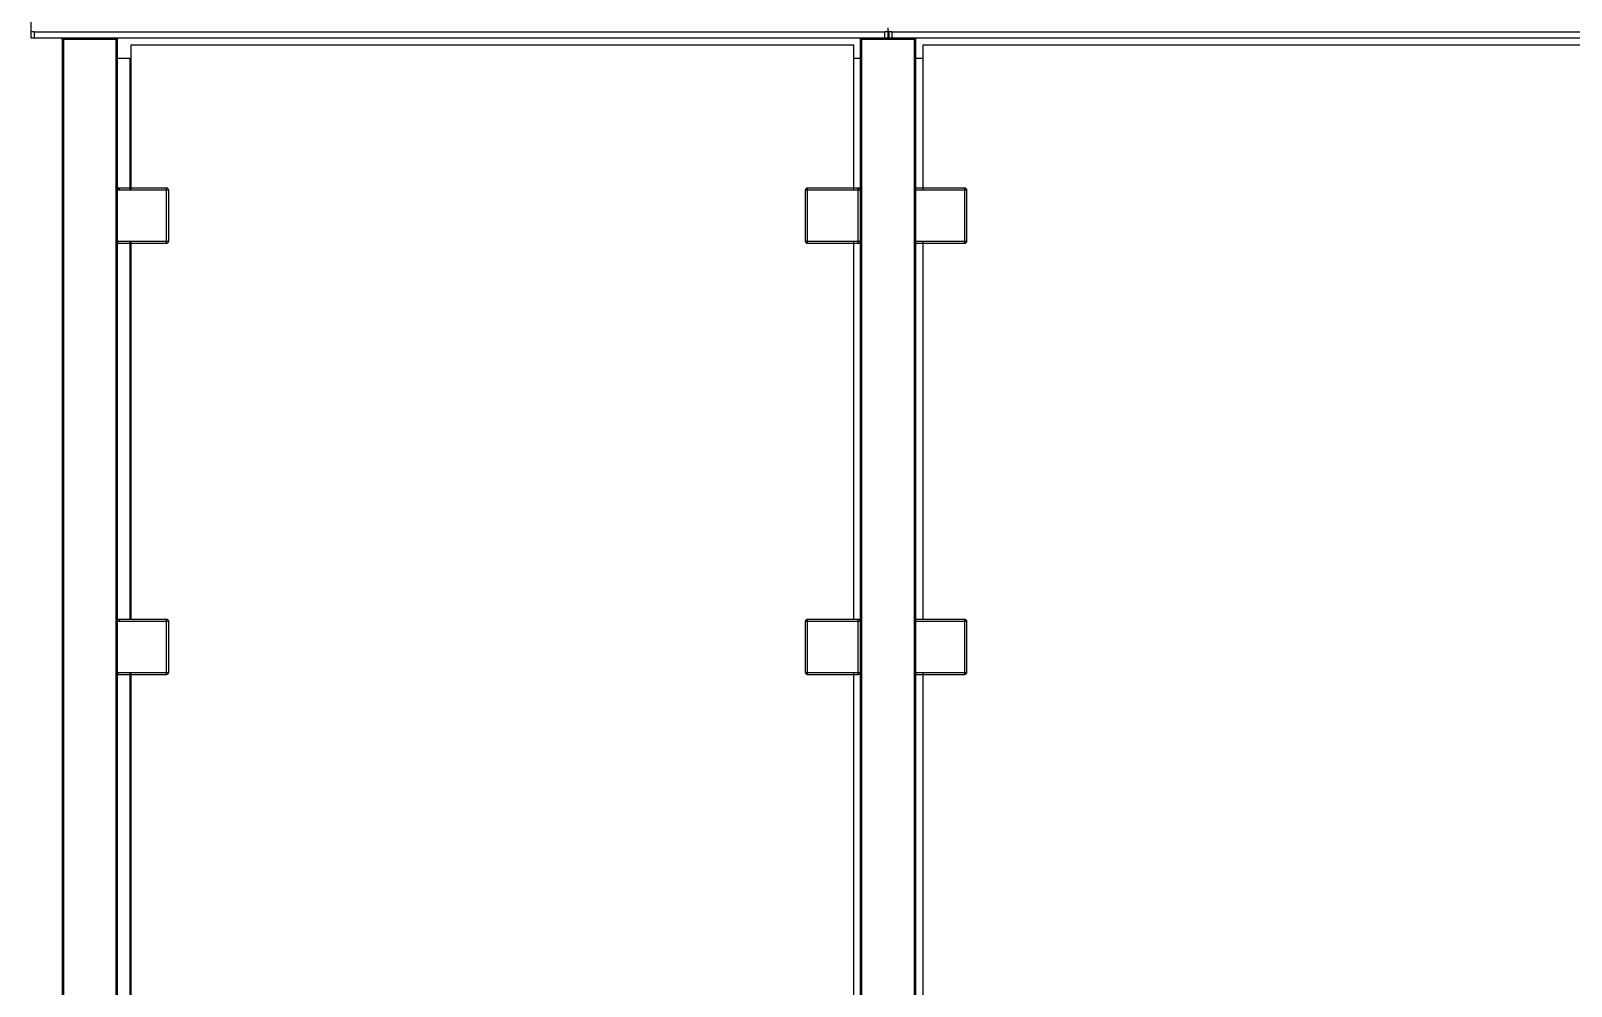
# Model space of a CAD drawing. Header units: millimetres. Extents: x 6020 to 14334, y 16216 to 25078.
# Drawn here: x 9732 to 11971, y 22149 to 23537 of the extents above; entities that cross this region are included whole.
import ezdxf

# ---------------------------------------------------------------- set-up
doc = ezdxf.new("R2010")
doc.units = ezdxf.units.MM
doc.header["$LTSCALE"] = 3
for name, color, linetype in [('Green', 3, 'Continuous'), ('Orange', 30, 'Continuous'), ('Red', 1, 'Continuous')]:
    doc.layers.add(name, color=color, linetype=linetype)

msp = doc.modelspace()

# ---------------------------------------------------------------- linework, layer by layer
at = {"layer": 'Green', "color": 7}
for p, q in [((9929.4, 23308.2), (9855.4, 23308.2)), ((9929.4, 23305.2), (9855.4, 23305.2)), ((9878.2, 23308.2), (9860.5, 23308.2)), ((9929.4, 23231.2), (9929.4, 23305.2)), ((9932.4, 23231.2), (9932.4, 23305.2)), ((10857.5, 23305.2), (10857.5, 23231.2)), ((10934.5, 23308.2), (10860.5, 23308.2)), ((10934.5, 23305.2), (10860.5, 23305.2)), ((10860.5, 23305.2), (10860.5, 23231.2)), ((10934.5, 23231.2), (10934.5, 23305.2)), ((11089.4, 23308.2), (11015.4, 23308.2)), ((11089.4, 23305.2), (11015.4, 23305.2)), ((11089.4, 23231.2), (11089.4, 23305.2)), ((11092.4, 23231.2), (11092.4, 23305.2)), ((9855.4, 23231.2), (9929.4, 23231.2)), ((9855.4, 23228.2), (9929.4, 23228.2)), ((9860.5, 23228.2), (9879.2, 23228.2)), ((10860.5, 23231.2), (10934.5, 23231.2)), ((10860.5, 23228.2), (10934.5, 23228.2)), ((11015.4, 23231.2), (11089.4, 23231.2)), ((11015.4, 23228.2), (11089.4, 23228.2)), ((9929.4, 22681.6), (9855.4, 22681.6)), ((9929.4, 22678.6), (9855.4, 22678.6)), ((9878.2, 22681.6), (9860.5, 22681.6)), ((9929.4, 22604.6), (9929.4, 22678.6)), ((9932.4, 22604.6), (9932.4, 22678.6)), ((10857.5, 22678.6), (10857.5, 22604.6)), ((10934.5, 22681.6), (10860.5, 22681.6)), ((10934.5, 22678.6), (10860.5, 22678.6)), ((10860.5, 22678.6), (10860.5, 22604.6)), ((10934.5, 22604.6), (10934.5, 22678.6)), ((11089.4, 22681.6), (11015.4, 22681.6)), ((11089.4, 22678.6), (11015.4, 22678.6)), ((11089.4, 22604.6), (11089.4, 22678.6)), ((11092.4, 22604.6), (11092.4, 22678.6)), ((9855.4, 22604.6), (9929.4, 22604.6)), ((9855.4, 22601.6), (9929.4, 22601.6)), ((9860.5, 22601.6), (9879.2, 22601.6)), ((10860.5, 22604.6), (10934.5, 22604.6)), ((10860.5, 22601.6), (10934.5, 22601.6)), ((11015.4, 22604.6), (11089.4, 22604.6)), ((11015.4, 22601.6), (11089.4, 22601.6))]:
    msp.add_line(p, q, dxfattribs=at)
for points in [[(9860.5, 23308.2, 0), (9860.5, 23308.2, 0), (9860.5, 23308.2, 0), (9860.5, 23308.2, 0), (9860.5, 23308.2, 0), (9860.5, 23308.2, 0), (9860.5, 23308.2, 0), (9860.5, 23308.2, 0), (9860.5, 23308.2, 0), (9860.5, 23308.2, 0), (9860.5, 23308.2, 0), (9860.5, 23308.2, 0), (9860.5, 23308.2, 0), (9860.5, 23308.2, 0), (9860.5, 23308.1, 0), (9860.5, 23307.9, 0), (9860.5, 23305.2, 0)], [(9929.4, 23305.2, 0), (9929.4, 23308.2, 0)], [(9932.4, 23305.2, 0), (9932.4, 23305.2, 0), (9932.4, 23305.2, 0), (9932.4, 23305.2, 0), (9932.4, 23305.2, 0), (9932.4, 23305.2, 0), (9932.4, 23305.2, 0), (9932.4, 23305.2, 0), (9932.4, 23305.2, 0), (9932.4, 23305.2, 0), (9932.4, 23305.2, 0), (9932.4, 23305.2, 0), (9932.4, 23305.2, 0), (9932.4, 23305.2, 0), (9932.3, 23305.2, 0), (9932, 23305.2, 0), (9929.4, 23305.2, 0)], [(10860.5, 23305.2, 0), (10857.5, 23305.2, 0)], [(10860.5, 23308.2, 0), (10860.5, 23308.2, 0), (10860.5, 23308.2, 0), (10860.5, 23308.2, 0), (10860.5, 23308.2, 0), (10860.5, 23308.2, 0), (10860.5, 23308.2, 0), (10860.5, 23308.2, 0), (10860.5, 23308.2, 0), (10860.5, 23308.2, 0), (10860.5, 23308.2, 0), (10860.5, 23308.2, 0), (10860.5, 23308.2, 0), (10860.5, 23308.2, 0), (10860.5, 23308.1, 0), (10860.5, 23307.9, 0), (10860.5, 23305.2, 0)], [(10934.5, 23305.2, 0), (10934.5, 23308.2, 0)], [(10937.5, 23305.2, 0), (10937.5, 23305.2, 0), (10937.5, 23305.2, 0), (10937.5, 23305.2, 0), (10937.5, 23305.2, 0), (10937.5, 23305.2, 0), (10937.5, 23305.2, 0), (10937.5, 23305.2, 0), (10937.5, 23305.2, 0), (10937.5, 23305.2, 0), (10937.5, 23305.2, 0), (10937.5, 23305.2, 0), (10937.5, 23305.2, 0), (10937.5, 23305.2, 0), (10937.5, 23305.2, 0), (10937.4, 23305.2, 0), (10937.2, 23305.2, 0), (10934.5, 23305.2, 0)], [(11089.4, 23305.2, 0), (11089.4, 23308.2, 0)], [(11092.4, 23305.2, 0), (11092.4, 23305.2, 0), (11092.4, 23305.2, 0), (11092.4, 23305.2, 0), (11092.4, 23305.2, 0), (11092.4, 23305.2, 0), (11092.4, 23305.2, 0), (11092.4, 23305.2, 0), (11092.4, 23305.2, 0), (11092.4, 23305.2, 0), (11092.4, 23305.2, 0), (11092.4, 23305.2, 0), (11092.4, 23305.2, 0), (11092.4, 23305.2, 0), (11092.4, 23305.2, 0), (11092.3, 23305.2, 0), (11092, 23305.2, 0), (11089.4, 23305.2, 0)], [(9929.4, 23228.2, 0), (9929.4, 23228.2, 0), (9929.4, 23228.2, 0), (9929.4, 23228.2, 0), (9929.4, 23228.2, 0), (9929.4, 23228.2, 0), (9929.4, 23228.2, 0), (9929.4, 23228.2, 0), (9929.4, 23228.2, 0), (9929.4, 23228.2, 0), (9929.4, 23228.2, 0), (9929.4, 23228.2, 0), (9929.4, 23228.2, 0), (9929.4, 23228.3, 0), (9929.4, 23228.3, 0), (9929.4, 23228.6, 0), (9929.4, 23231.2, 0)], [(9929.4, 23231.2, 0), (9932.4, 23231.2, 0)], [(10857.5, 23231.2, 0), (10857.5, 23231.2, 0), (10857.5, 23231.2, 0), (10857.5, 23231.2, 0), (10857.5, 23231.2, 0), (10857.5, 23231.2, 0), (10857.5, 23231.2, 0), (10857.5, 23231.2, 0), (10857.5, 23231.2, 0), (10857.5, 23231.2, 0), (10857.5, 23231.2, 0), (10857.5, 23231.2, 0), (10857.5, 23231.2, 0), (10857.5, 23231.2, 0), (10857.6, 23231.2, 0), (10857.9, 23231.2, 0), (10860.5, 23231.2, 0)], [(10860.5, 23231.2, 0), (10860.5, 23228.2, 0)], [(10934.5, 23228.2, 0), (10934.5, 23228.2, 0), (10934.5, 23228.2, 0), (10934.5, 23228.2, 0), (10934.5, 23228.2, 0), (10934.5, 23228.2, 0), (10934.5, 23228.2, 0), (10934.5, 23228.2, 0), (10934.5, 23228.2, 0), (10934.5, 23228.2, 0), (10934.5, 23228.2, 0), (10934.5, 23228.2, 0), (10934.5, 23228.2, 0), (10934.5, 23228.3, 0), (10934.5, 23228.3, 0), (10934.5, 23228.6, 0), (10934.5, 23231.2, 0)], [(10934.5, 23231.2, 0), (10937.5, 23231.2, 0)], [(11089.4, 23228.2, 0), (11089.4, 23228.2, 0), (11089.4, 23228.2, 0), (11089.4, 23228.2, 0), (11089.4, 23228.2, 0), (11089.4, 23228.2, 0), (11089.4, 23228.2, 0), (11089.4, 23228.2, 0), (11089.4, 23228.2, 0), (11089.4, 23228.2, 0), (11089.4, 23228.2, 0), (11089.4, 23228.2, 0), (11089.4, 23228.2, 0), (11089.4, 23228.3, 0), (11089.4, 23228.3, 0), (11089.4, 23228.6, 0), (11089.4, 23231.2, 0)], [(11089.4, 23231.2, 0), (11092.4, 23231.2, 0)], [(9860.5, 22681.6, 0), (9860.5, 22681.6, 0), (9860.5, 22681.6, 0), (9860.5, 22681.6, 0), (9860.5, 22681.6, 0), (9860.5, 22681.6, 0), (9860.5, 22681.6, 0), (9860.5, 22681.6, 0), (9860.5, 22681.6, 0), (9860.5, 22681.6, 0), (9860.5, 22681.6, 0), (9860.5, 22681.6, 0), (9860.5, 22681.6, 0), (9860.5, 22681.6, 0), (9860.5, 22681.6, 0), (9860.5, 22681.5, 0), (9860.5, 22681.3, 0), (9860.5, 22678.6, 0)], [(9929.4, 22678.6, 0), (9929.4, 22681.6, 0)], [(9932.4, 22678.6, 0), (9932.4, 22678.6, 0), (9932.4, 22678.6, 0), (9932.4, 22678.6, 0), (9932.4, 22678.6, 0), (9932.4, 22678.6, 0), (9932.4, 22678.6, 0), (9932.4, 22678.6, 0), (9932.4, 22678.6, 0), (9932.4, 22678.6, 0), (9932.4, 22678.6, 0), (9932.4, 22678.6, 0), (9932.4, 22678.6, 0), (9932.4, 22678.6, 0), (9932.3, 22678.6, 0), (9932, 22678.6, 0), (9929.4, 22678.6, 0)], [(10860.5, 22678.6, 0), (10857.5, 22678.6, 0)], [(10860.5, 22681.6, 0), (10860.5, 22681.6, 0), (10860.5, 22681.6, 0), (10860.5, 22681.6, 0), (10860.5, 22681.6, 0), (10860.5, 22681.6, 0), (10860.5, 22681.6, 0), (10860.5, 22681.6, 0), (10860.5, 22681.6, 0), (10860.5, 22681.6, 0), (10860.5, 22681.6, 0), (10860.5, 22681.6, 0), (10860.5, 22681.6, 0), (10860.5, 22681.6, 0), (10860.5, 22681.6, 0), (10860.5, 22681.5, 0), (10860.5, 22681.3, 0), (10860.5, 22678.6, 0)], [(10934.5, 22678.6, 0), (10934.5, 22681.6, 0)], [(10937.5, 22678.6, 0), (10937.5, 22678.6, 0), (10937.5, 22678.6, 0), (10937.5, 22678.6, 0), (10937.5, 22678.6, 0), (10937.5, 22678.6, 0), (10937.5, 22678.6, 0), (10937.5, 22678.6, 0), (10937.5, 22678.6, 0), (10937.5, 22678.6, 0), (10937.5, 22678.6, 0), (10937.5, 22678.6, 0), (10937.5, 22678.6, 0), (10937.5, 22678.6, 0), (10937.5, 22678.6, 0), (10937.4, 22678.6, 0), (10937.2, 22678.6, 0), (10934.5, 22678.6, 0)], [(11089.4, 22678.6, 0), (11089.4, 22681.6, 0)], [(11092.4, 22678.6, 0), (11092.4, 22678.6, 0), (11092.4, 22678.6, 0), (11092.4, 22678.6, 0), (11092.4, 22678.6, 0), (11092.4, 22678.6, 0), (11092.4, 22678.6, 0), (11092.4, 22678.6, 0), (11092.4, 22678.6, 0), (11092.4, 22678.6, 0), (11092.4, 22678.6, 0), (11092.4, 22678.6, 0), (11092.4, 22678.6, 0), (11092.4, 22678.6, 0), (11092.4, 22678.6, 0), (11092.3, 22678.6, 0), (11092, 22678.6, 0), (11089.4, 22678.6, 0)], [(9929.4, 22601.6, 0), (9929.4, 22601.6, 0), (9929.4, 22601.6, 0), (9929.4, 22601.6, 0), (9929.4, 22601.6, 0), (9929.4, 22601.6, 0), (9929.4, 22601.6, 0), (9929.4, 22601.6, 0), (9929.4, 22601.6, 0), (9929.4, 22601.6, 0), (9929.4, 22601.6, 0), (9929.4, 22601.6, 0), (9929.4, 22601.6, 0), (9929.4, 22601.7, 0), (9929.4, 22601.7, 0), (9929.4, 22602, 0), (9929.4, 22604.6, 0)], [(9929.4, 22604.6, 0), (9932.4, 22604.6, 0)], [(10857.5, 22604.6, 0), (10857.5, 22604.6, 0), (10857.5, 22604.6, 0), (10857.5, 22604.6, 0), (10857.5, 22604.6, 0), (10857.5, 22604.6, 0), (10857.5, 22604.6, 0), (10857.5, 22604.6, 0), (10857.5, 22604.6, 0), (10857.5, 22604.6, 0), (10857.5, 22604.6, 0), (10857.5, 22604.6, 0), (10857.5, 22604.6, 0), (10857.5, 22604.6, 0), (10857.6, 22604.6, 0), (10857.9, 22604.6, 0), (10860.5, 22604.6, 0)], [(10860.5, 22604.6, 0), (10860.5, 22601.6, 0)], [(10934.5, 22601.6, 0), (10934.5, 22601.6, 0), (10934.5, 22601.6, 0), (10934.5, 22601.6, 0), (10934.5, 22601.6, 0), (10934.5, 22601.6, 0), (10934.5, 22601.6, 0), (10934.5, 22601.6, 0), (10934.5, 22601.6, 0), (10934.5, 22601.6, 0), (10934.5, 22601.6, 0), (10934.5, 22601.6, 0), (10934.5, 22601.6, 0), (10934.5, 22601.7, 0), (10934.5, 22601.7, 0), (10934.5, 22602, 0), (10934.5, 22604.6, 0)], [(10934.5, 22604.6, 0), (10937.5, 22604.6, 0)], [(11089.4, 22601.6, 0), (11089.4, 22601.6, 0), (11089.4, 22601.6, 0), (11089.4, 22601.6, 0), (11089.4, 22601.6, 0), (11089.4, 22601.6, 0), (11089.4, 22601.6, 0), (11089.4, 22601.6, 0), (11089.4, 22601.6, 0), (11089.4, 22601.6, 0), (11089.4, 22601.6, 0), (11089.4, 22601.6, 0), (11089.4, 22601.6, 0), (11089.4, 22601.7, 0), (11089.4, 22601.7, 0), (11089.4, 22602, 0), (11089.4, 22604.6, 0)], [(11089.4, 22604.6, 0), (11092.4, 22604.6, 0)]]:
    msp.add_polyline3d(points, dxfattribs=at)
for centre, start, end in [((9860.5, 23305.2), 90, 180), ((9929.4, 23305.2), 0, 90), ((10860.5, 23305.2), 90, 180), ((10934.5, 23305.2), 0, 90), ((11089.4, 23305.2), 0, 90), ((9860.5, 23231.2), 180, 270), ((9929.4, 23231.2), 270, 360), ((10860.5, 23231.2), 180, 270), ((10934.5, 23231.2), 270, 0), ((11089.4, 23231.2), 270, 0), ((9929.4, 22678.6), 0, 90), ((10860.5, 22678.6), 90, 180), ((10934.5, 22678.6), 0, 90), ((11089.4, 22678.6), 0, 90), ((9860.5, 22604.6), 180, 270), ((9929.4, 22604.6), 270, 0), ((10860.5, 22604.6), 180, 270), ((10934.5, 22604.6), 270, 0), ((11089.4, 22604.6), 270, 0)]:
    msp.add_arc(centre, 3, start, end, dxfattribs=at)
at = {"layer": 'Orange', "color": 7}
for p, q in [((9777.5, 23524.7), (9777.5, 21128.2)), ((9779.3, 23524.7), (9855.7, 23524.7)), ((9779.3, 23524.7), (9779.3, 21128.2)), ((9855.7, 23524.7), (9855.7, 21128.2)), ((9857.5, 23524.7), (9857.5, 21128.2)), ((10937.5, 23524.7), (10937.5, 21128.2)), ((10939.3, 23526.5), (11015.7, 23526.5)), ((10939.3, 23524.7), (11015.7, 23524.7)), ((10939.3, 23524.7), (10939.3, 21128.2)), ((11015.7, 23524.7), (11015.7, 21128.2)), ((11017.5, 23524.7), (11017.5, 21128.2)), ((9877.9, 23496.8), (9855.7, 23496.8)), ((10939.3, 23496.8), (10927.9, 23496.8)), ((11029, 23496.8), (11015.7, 23496.8))]:
    msp.add_line(p, q, dxfattribs=at)
for points in [[(9777.5, 23524.7, 0), (9777.5, 23524.9, 0), (9777.6, 23525, 0), (9777.6, 23525.2, 0), (9777.7, 23525.4, 0), (9777.7, 23525.5, 0), (9777.8, 23525.7, 0), (9777.9, 23525.9, 0), (9778.1, 23526, 0), (9778.2, 23526.1, 0), (9778.3, 23526.2, 0), (9778.5, 23526.3, 0), (9778.7, 23526.4, 0), (9778.8, 23526.4, 0), (9779, 23526.5, 0), (9779.2, 23526.5, 0), (9779.3, 23526.5, 0)], [(9779.3, 23524.7, 0), (9777.5, 23524.7, 0)], [(9779.3, 23526.5, 0), (9779.3, 23526.5, 0), (9779.3, 23526.4, 0), (9779.3, 23526.1, 0), (9779.3, 23524.7, 0)], [(9855.7, 23524.7, 0), (9855.7, 23526.5, 0)], [(9855.7, 23526.5, 0), (9855.9, 23526.5, 0), (9856.1, 23526.5, 0), (9856.2, 23526.4, 0), (9856.4, 23526.4, 0), (9856.6, 23526.3, 0), (9856.7, 23526.2, 0), (9856.9, 23526.1, 0), (9857, 23526, 0), (9857.1, 23525.9, 0), (9857.2, 23525.7, 0), (9857.3, 23525.5, 0), (9857.4, 23525.4, 0), (9857.5, 23525.2, 0), (9857.5, 23525, 0), (9857.5, 23524.9, 0), (9857.5, 23524.7, 0)], [(9857.5, 23524.7, 0), (9857.5, 23524.7, 0), (9857.5, 23524.7, 0), (9857.5, 23524.7, 0), (9857.5, 23524.7, 0), (9857.5, 23524.7, 0), (9857.5, 23524.7, 0), (9857.5, 23524.7, 0), (9857.5, 23524.7, 0), (9857.5, 23524.7, 0), (9857.5, 23524.7, 0), (9857.5, 23524.7, 0), (9857.5, 23524.7, 0), (9857.5, 23524.7, 0), (9857.5, 23524.7, 0), (9857.5, 23524.7, 0), (9857.3, 23524.7, 0), (9855.7, 23524.7, 0)], [(10937.5, 23524.7, 0), (10937.5, 23524.9, 0), (10937.6, 23525, 0), (10937.6, 23525.2, 0), (10937.7, 23525.4, 0), (10937.7, 23525.5, 0), (10937.8, 23525.7, 0), (10937.9, 23525.9, 0), (10938.1, 23526, 0), (10938.2, 23526.1, 0), (10938.3, 23526.2, 0), (10938.5, 23526.3, 0), (10938.7, 23526.4, 0), (10938.8, 23526.4, 0), (10939, 23526.5, 0), (10939.2, 23526.5, 0), (10939.3, 23526.5, 0)], [(10939.3, 23524.7, 0), (10937.5, 23524.7, 0)], [(10939.3, 23526.5, 0), (10939.3, 23526.5, 0), (10939.3, 23526.4, 0), (10939.3, 23526.1, 0), (10939.3, 23524.7, 0)], [(11015.7, 23526.5, 0), (11015.9, 23526.5, 0), (11016.1, 23526.5, 0), (11016.2, 23526.4, 0), (11016.4, 23526.4, 0), (11016.6, 23526.3, 0), (11016.7, 23526.2, 0), (11016.9, 23526.1, 0), (11017, 23526, 0), (11017.1, 23525.9, 0), (11017.2, 23525.7, 0), (11017.3, 23525.5, 0), (11017.4, 23525.4, 0), (11017.5, 23525.2, 0), (11017.5, 23525, 0), (11017.5, 23524.9, 0), (11017.5, 23524.7, 0)], [(11015.7, 23524.7, 0), (11015.7, 23526.5, 0)], [(11017.5, 23524.7, 0), (11017.5, 23524.7, 0), (11017.5, 23524.7, 0), (11017.5, 23524.7, 0), (11017.5, 23524.7, 0), (11017.5, 23524.7, 0), (11017.5, 23524.7, 0), (11017.5, 23524.7, 0), (11017.5, 23524.7, 0), (11017.5, 23524.7, 0), (11017.5, 23524.7, 0), (11017.5, 23524.7, 0), (11017.5, 23524.7, 0), (11017.5, 23524.7, 0), (11017.5, 23524.7, 0), (11017.3, 23524.7, 0), (11015.7, 23524.7, 0)], [(10937.5, 23452.1, 0), (10937.5, 23452, 0), (10937.6, 23451.8, 0), (10937.6, 23451.6, 0), (10937.7, 23451.5, 0), (10937.7, 23451.3, 0), (10937.8, 23451.2, 0), (10937.9, 23451, 0), (10938.1, 23450.9, 0), (10938.2, 23450.7, 0), (10938.3, 23450.6, 0), (10938.5, 23450.5, 0), (10938.7, 23450.5, 0), (10938.8, 23450.4, 0), (10939, 23450.4, 0), (10939.2, 23450.3, 0), (10939.3, 23450.3, 0)]]:
    msp.add_polyline3d(points, dxfattribs=at)
at = {"layer": 'Red', "color": 7}
for p, q in [((9732, 23640.3), (9732, 23535.7)), ((9732, 23535.7), (9732, 23526.7)), ((9737, 23535.4), (10973, 23535.4)), ((9737, 23535.4), (9737, 23526.4)), ((10973, 23526.4), (10973, 23535.4)), ((10977.9, 23535.7), (10977.9, 23541.3)), ((10977.9, 23526.7), (10977.9, 23535.7)), ((10978.9, 23535.7), (10978.9, 23526.7)), ((10983.5, 23535.4), (12126, 23535.4)), ((10983.5, 23535.4), (10983.5, 23526.4)), ((9737, 23526.4), (10973, 23526.4)), ((9877.9, 23305.2), (9877.9, 23516.6)), ((9877.9, 23516.6), (10927.9, 23516.6)), ((10927.9, 23305.2), (10927.9, 23516.6)), ((10983.5, 23526.4), (12126, 23526.4)), ((11029, 23305.2), (11029, 23516.6)), ((11029, 23516.6), (12079, 23516.6)), ((9876.3, 23305.2), (9876.3, 23496.2)), ((9876.3, 22681.6), (9876.3, 23231.2)), ((9877.9, 22681.6), (9877.9, 23231.2)), ((10927.9, 22681.6), (10927.9, 23231.2)), ((11029, 22681.6), (11029, 23231.2)), ((9876.3, 22055), (9876.3, 22604.6)), ((9877.9, 22055), (9877.9, 22604.6)), ((10927.9, 22055), (10927.9, 22604.6)), ((11029, 22055), (11029, 22604.6))]:
    msp.add_line(p, q, dxfattribs=at)
for points in [[(9737, 23535.4, 0), (9733.4, 23535.5, 0), (9732.4, 23535.6, 0), (9732.1, 23535.6, 0), (9732.1, 23535.6, 0), (9732, 23535.6, 0), (9732, 23535.7, 0), (9732, 23535.7, 0), (9732, 23535.7, 0), (9732, 23535.7, 0), (9732, 23535.7, 0), (9732, 23535.7, 0), (9732, 23535.7, 0), (9732, 23535.7, 0), (9732, 23535.7, 0), (9732, 23535.7, 0)], [(10977.9, 23535.7, 0), (10977.9, 23535.7, 0), (10977.9, 23535.7, 0), (10977.9, 23535.7, 0), (10977.9, 23535.7, 0), (10977.9, 23535.7, 0), (10977.9, 23535.7, 0), (10977.9, 23535.7, 0), (10977.9, 23535.6, 0), (10977.9, 23535.6, 0), (10977.9, 23535.6, 0), (10977.7, 23535.6, 0), (10976.9, 23535.5, 0), (10973, 23535.4, 0)], [(10983.5, 23535.4, 0), (10980.1, 23535.5, 0), (10979.2, 23535.6, 0), (10979, 23535.6, 0), (10978.9, 23535.6, 0), (10978.9, 23535.6, 0), (10978.9, 23535.7, 0), (10978.9, 23535.7, 0), (10978.9, 23535.7, 0), (10978.9, 23535.7, 0), (10978.9, 23535.7, 0), (10978.9, 23535.7, 0), (10978.9, 23535.7, 0), (10978.9, 23535.7, 0), (10978.9, 23535.7, 0)], [(9732, 23526.7, 0), (9732, 23526.7, 0), (9732, 23526.7, 0), (9732, 23526.7, 0), (9732, 23526.7, 0), (9732, 23526.7, 0), (9732, 23526.7, 0), (9732, 23526.7, 0), (9732, 23526.7, 0), (9732, 23526.7, 0), (9732.1, 23526.6, 0), (9732.2, 23526.6, 0), (9733.1, 23526.5, 0), (9737, 23526.4, 0)], [(10973, 23526.4, 0), (10976.6, 23526.5, 0), (10977.6, 23526.6, 0), (10977.8, 23526.6, 0), (10977.9, 23526.6, 0), (10977.9, 23526.7, 0), (10977.9, 23526.7, 0), (10977.9, 23526.7, 0), (10977.9, 23526.7, 0), (10977.9, 23526.7, 0), (10977.9, 23526.7, 0), (10977.9, 23526.7, 0), (10977.9, 23526.7, 0), (10977.9, 23526.7, 0), (10977.9, 23526.7, 0), (10977.9, 23526.7, 0)], [(10978.9, 23526.7, 0), (10978.9, 23526.7, 0), (10978.9, 23526.7, 0), (10978.9, 23526.7, 0), (10978.9, 23526.7, 0), (10978.9, 23526.7, 0), (10978.9, 23526.7, 0), (10978.9, 23526.7, 0), (10978.9, 23526.7, 0), (10978.9, 23526.7, 0), (10978.9, 23526.6, 0), (10979, 23526.6, 0), (10979.4, 23526.6, 0), (10983.5, 23526.4, 0)]]:
    msp.add_polyline3d(points, dxfattribs=at)

doc.saveas('drawing.dxf')
